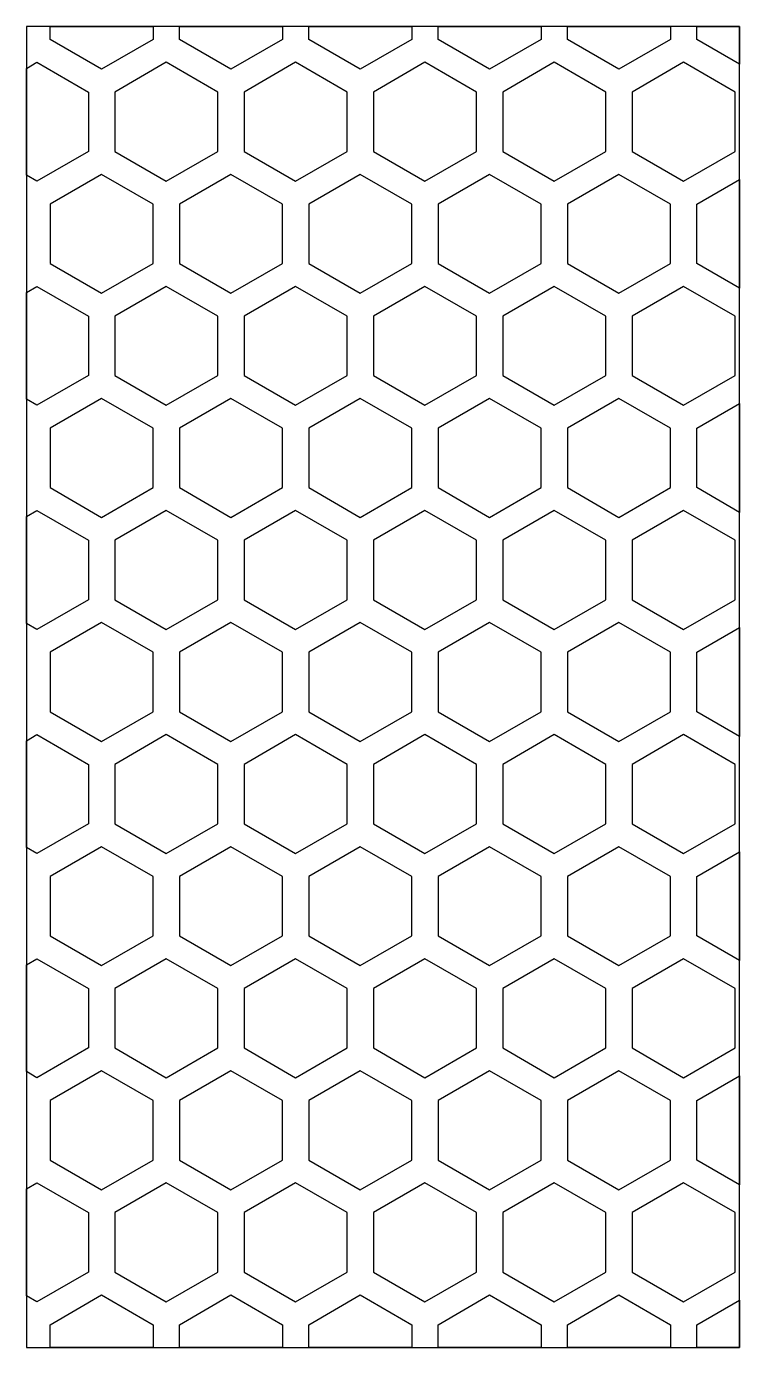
# Model space of a CAD drawing. Header units: millimetres. Extents: x -11 to 16, y -32.5 to 17.5.
import ezdxf

# ---------------------------------------------------------------- set-up
doc = ezdxf.new("R2010")
doc.units = ezdxf.units.MM
doc.layers.add('outline', color=3, linetype='Continuous')
doc.layers.add('pattern', color=5, linetype='Continuous')

msp = doc.modelspace()

# ---------------------------------------------------------------- linework, layer by layer
at = {"layer": 'outline'}
msp.add_lwpolyline([(-11.014, -32.498), (15.986, -32.498), (15.986, 17.502), (-11.014, 17.502)], close=True, dxfattribs=at)
at = {"layer": 'pattern'}
for points in [[(-6.22, 17.502), (-6.22, 17.01), (-8.169, 15.885), (-10.117, 17.01), (-10.117, 17.502)], [(-1.323, 17.502), (-1.323, 17.01), (-3.271, 15.885), (-5.22, 17.01), (-5.22, 17.502)], [(3.574, 17.502), (3.574, 17.01), (1.626, 15.885), (-0.323, 17.01), (-0.323, 17.502)], [(8.471, 17.502), (8.471, 17.01), (6.523, 15.885), (4.574, 17.01), (4.574, 17.502)], [(13.368, 17.502), (13.368, 17.01), (11.42, 15.885), (9.471, 17.01), (9.471, 17.502)], [(15.986, 17.502), (15.986, 16.076), (14.368, 17.01), (14.368, 17.502)], [(-11.014, 15.915), (-10.617, 16.144), (-8.669, 15.019), (-8.669, 12.769), (-10.617, 11.644), (-11.014, 11.873)], [(-3.771, 15.019), (-5.72, 16.144), (-7.669, 15.019), (-7.669, 12.769), (-5.72, 11.644), (-3.771, 12.769)], [(1.126, 15.019), (-0.823, 16.144), (-2.771, 15.019), (-2.771, 12.769), (-0.823, 11.644), (1.126, 12.769)], [(6.023, 15.019), (4.074, 16.144), (2.126, 15.019), (2.126, 12.769), (4.074, 11.644), (6.023, 12.769)], [(10.92, 15.019), (8.971, 16.144), (7.023, 15.019), (7.023, 12.769), (8.971, 11.644), (10.92, 12.769)], [(15.817, 15.019), (13.868, 16.144), (11.92, 15.019), (11.92, 12.769), (13.868, 11.644), (15.817, 12.769)], [(-6.22, 10.778), (-8.169, 11.903), (-10.117, 10.778), (-10.117, 8.528), (-8.169, 7.403), (-6.22, 8.528)], [(-1.323, 10.778), (-3.271, 11.903), (-5.22, 10.778), (-5.22, 8.528), (-3.271, 7.403), (-1.323, 8.528)], [(3.574, 10.778), (1.626, 11.903), (-0.323, 10.778), (-0.323, 8.528), (1.626, 7.403), (3.574, 8.528)], [(8.471, 10.778), (6.523, 11.903), (4.574, 10.778), (4.574, 8.528), (6.523, 7.403), (8.471, 8.528)], [(13.368, 10.778), (11.42, 11.903), (9.471, 10.778), (9.471, 8.528), (11.42, 7.403), (13.368, 8.528)], [(15.986, 7.594), (14.368, 8.528), (14.368, 10.778), (15.986, 11.712)], [(-11.014, 7.433), (-10.617, 7.662), (-8.669, 6.537), (-8.669, 4.287), (-10.617, 3.162), (-11.014, 3.391)], [(-3.771, 6.537), (-5.72, 7.662), (-7.669, 6.537), (-7.669, 4.287), (-5.72, 3.162), (-3.771, 4.287)], [(1.126, 6.537), (-0.823, 7.662), (-2.771, 6.537), (-2.771, 4.287), (-0.823, 3.162), (1.126, 4.287)], [(6.023, 6.537), (4.074, 7.662), (2.126, 6.537), (2.126, 4.287), (4.074, 3.162), (6.023, 4.287)], [(10.92, 6.537), (8.971, 7.662), (7.023, 6.537), (7.023, 4.287), (8.971, 3.162), (10.92, 4.287)], [(15.817, 6.537), (13.868, 7.662), (11.92, 6.537), (11.92, 4.287), (13.868, 3.162), (15.817, 4.287)], [(-6.22, 2.296), (-8.169, 3.421), (-10.117, 2.296), (-10.117, 0.046), (-8.169, -1.079), (-6.22, 0.046)], [(-1.323, 2.296), (-3.271, 3.421), (-5.22, 2.296), (-5.22, 0.046), (-3.271, -1.079), (-1.323, 0.046)], [(3.574, 2.296), (1.626, 3.421), (-0.323, 2.296), (-0.323, 0.046), (1.626, -1.079), (3.574, 0.046)], [(8.471, 2.296), (6.523, 3.421), (4.574, 2.296), (4.574, 0.046), (6.523, -1.079), (8.471, 0.046)], [(13.368, 2.296), (11.42, 3.421), (9.471, 2.296), (9.471, 0.046), (11.42, -1.079), (13.368, 0.046)], [(15.986, -0.888), (14.368, 0.046), (14.368, 2.296), (15.986, 3.23)], [(-11.014, -1.049), (-10.617, -0.82), (-8.669, -1.945), (-8.669, -4.195), (-10.617, -5.32), (-11.014, -5.091)], [(-3.771, -1.945), (-5.72, -0.82), (-7.669, -1.945), (-7.669, -4.195), (-5.72, -5.32), (-3.771, -4.195)], [(1.126, -1.945), (-0.823, -0.82), (-2.771, -1.945), (-2.771, -4.195), (-0.823, -5.32), (1.126, -4.195)], [(6.023, -1.945), (4.074, -0.82), (2.126, -1.945), (2.126, -4.195), (4.074, -5.32), (6.023, -4.195)], [(10.92, -1.945), (8.971, -0.82), (7.023, -1.945), (7.023, -4.195), (8.971, -5.32), (10.92, -4.195)], [(15.817, -1.945), (13.868, -0.82), (11.92, -1.945), (11.92, -4.195), (13.868, -5.32), (15.817, -4.195)], [(-6.22, -6.186), (-8.169, -5.061), (-10.117, -6.186), (-10.117, -8.436), (-8.169, -9.561), (-6.22, -8.436)], [(-1.323, -6.186), (-3.271, -5.061), (-5.22, -6.186), (-5.22, -8.436), (-3.271, -9.561), (-1.323, -8.436)], [(3.574, -6.186), (1.626, -5.061), (-0.323, -6.186), (-0.323, -8.436), (1.626, -9.561), (3.574, -8.436)], [(8.471, -6.186), (6.523, -5.061), (4.574, -6.186), (4.574, -8.436), (6.523, -9.561), (8.471, -8.436)], [(13.368, -6.186), (11.42, -5.061), (9.471, -6.186), (9.471, -8.436), (11.42, -9.561), (13.368, -8.436)], [(15.986, -9.37), (14.368, -8.436), (14.368, -6.186), (15.986, -5.252)], [(-11.014, -9.531), (-10.617, -9.302), (-8.669, -10.427), (-8.669, -12.677), (-10.617, -13.802), (-11.014, -13.573)], [(-3.771, -10.427), (-5.72, -9.302), (-7.669, -10.427), (-7.669, -12.677), (-5.72, -13.802), (-3.771, -12.677)], [(1.126, -10.427), (-0.823, -9.302), (-2.771, -10.427), (-2.771, -12.677), (-0.823, -13.802), (1.126, -12.677)], [(6.023, -10.427), (4.074, -9.302), (2.126, -10.427), (2.126, -12.677), (4.074, -13.802), (6.023, -12.677)], [(10.92, -10.427), (8.971, -9.302), (7.023, -10.427), (7.023, -12.677), (8.971, -13.802), (10.92, -12.677)], [(15.817, -10.427), (13.868, -9.302), (11.92, -10.427), (11.92, -12.677), (13.868, -13.802), (15.817, -12.677)], [(-6.22, -14.668), (-8.169, -13.543), (-10.117, -14.668), (-10.117, -16.918), (-8.169, -18.043), (-6.22, -16.918)], [(-1.323, -14.668), (-3.271, -13.543), (-5.22, -14.668), (-5.22, -16.918), (-3.271, -18.043), (-1.323, -16.918)], [(3.574, -14.668), (1.626, -13.543), (-0.323, -14.668), (-0.323, -16.918), (1.626, -18.043), (3.574, -16.918)], [(8.471, -14.668), (6.523, -13.543), (4.574, -14.668), (4.574, -16.918), (6.523, -18.043), (8.471, -16.918)], [(13.368, -14.668), (11.42, -13.543), (9.471, -14.668), (9.471, -16.918), (11.42, -18.043), (13.368, -16.918)], [(15.986, -17.852), (14.368, -16.918), (14.368, -14.668), (15.986, -13.734)], [(-11.014, -18.013), (-10.617, -17.784), (-8.669, -18.909), (-8.669, -21.159), (-10.617, -22.284), (-11.014, -22.055)], [(-3.771, -18.909), (-5.72, -17.784), (-7.669, -18.909), (-7.669, -21.159), (-5.72, -22.284), (-3.771, -21.159)], [(1.126, -18.909), (-0.823, -17.784), (-2.771, -18.909), (-2.771, -21.159), (-0.823, -22.284), (1.126, -21.159)], [(6.023, -18.909), (4.074, -17.784), (2.126, -18.909), (2.126, -21.159), (4.074, -22.284), (6.023, -21.159)], [(10.92, -18.909), (8.971, -17.784), (7.023, -18.909), (7.023, -21.159), (8.971, -22.284), (10.92, -21.159)], [(15.817, -18.909), (13.868, -17.784), (11.92, -18.909), (11.92, -21.159), (13.868, -22.284), (15.817, -21.159)], [(-6.22, -23.15), (-8.169, -22.025), (-10.117, -23.15), (-10.117, -25.4), (-8.169, -26.525), (-6.22, -25.4)], [(-1.323, -23.15), (-3.271, -22.025), (-5.22, -23.15), (-5.22, -25.4), (-3.271, -26.525), (-1.323, -25.4)], [(3.574, -23.15), (1.626, -22.025), (-0.323, -23.15), (-0.323, -25.4), (1.626, -26.525), (3.574, -25.4)], [(8.471, -23.15), (6.523, -22.025), (4.574, -23.15), (4.574, -25.4), (6.523, -26.525), (8.471, -25.4)], [(13.368, -23.15), (11.42, -22.025), (9.471, -23.15), (9.471, -25.4), (11.42, -26.525), (13.368, -25.4)], [(15.986, -26.334), (14.368, -25.4), (14.368, -23.15), (15.986, -22.216)], [(-11.014, -26.495), (-10.617, -26.266), (-8.669, -27.391), (-8.669, -29.641), (-10.617, -30.766), (-11.014, -30.537)], [(-3.771, -27.391), (-5.72, -26.266), (-7.669, -27.391), (-7.669, -29.641), (-5.72, -30.766), (-3.771, -29.641)], [(1.126, -27.391), (-0.823, -26.266), (-2.771, -27.391), (-2.771, -29.641), (-0.823, -30.766), (1.126, -29.641)], [(6.023, -27.391), (4.074, -26.266), (2.126, -27.391), (2.126, -29.641), (4.074, -30.766), (6.023, -29.641)], [(10.92, -27.391), (8.971, -26.266), (7.023, -27.391), (7.023, -29.641), (8.971, -30.766), (10.92, -29.641)], [(15.817, -27.391), (13.868, -26.266), (11.92, -27.391), (11.92, -29.641), (13.868, -30.766), (15.817, -29.641)], [(-10.117, -32.498), (-10.117, -31.632), (-8.169, -30.507), (-6.22, -31.632), (-6.22, -32.498)], [(-5.22, -32.498), (-5.22, -31.632), (-3.271, -30.507), (-1.323, -31.632), (-1.323, -32.498)], [(-0.323, -32.498), (-0.323, -31.632), (1.626, -30.507), (3.574, -31.632), (3.574, -32.498)], [(4.574, -32.498), (4.574, -31.632), (6.523, -30.507), (8.471, -31.632), (8.471, -32.498)], [(9.471, -32.498), (9.471, -31.632), (11.42, -30.507), (13.368, -31.632), (13.368, -32.498)], [(15.986, -32.498), (14.368, -32.498), (14.368, -31.632), (15.986, -30.698)]]:
    msp.add_lwpolyline(points, close=True, dxfattribs=at)

doc.saveas('drawing.dxf')
